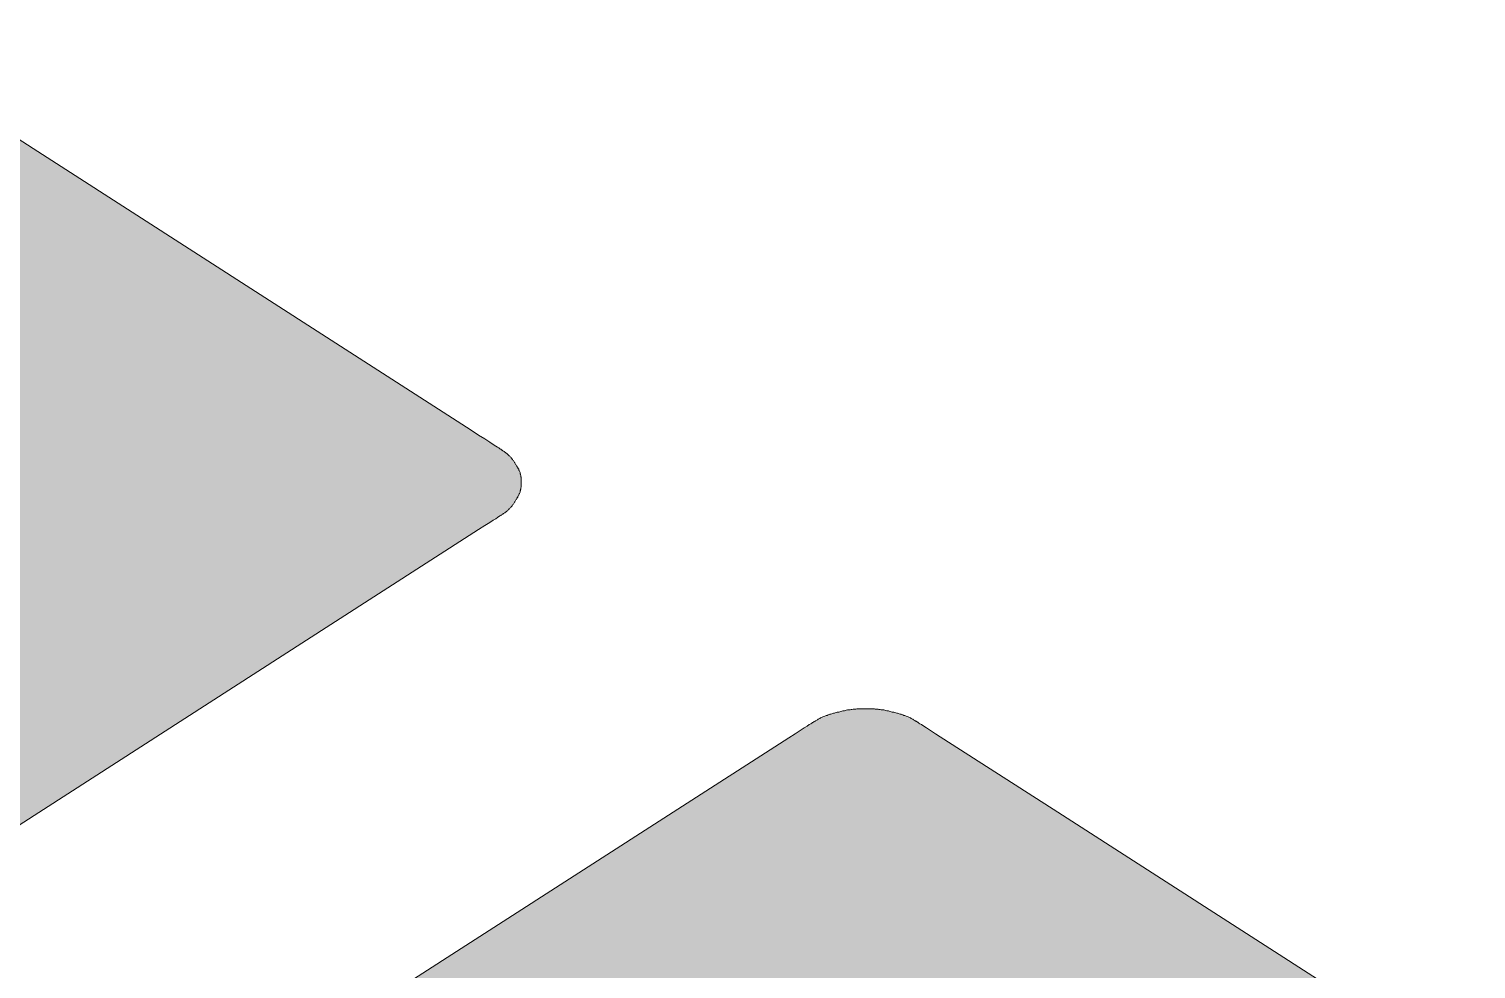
# Model space of a CAD drawing. Units: millimetres at full size, sheet at 1:100. Extents: x -138278 to 134990, y -16593 to 30671.
# Drawn here: x -8496 to -7933, y 23106 to 23472 of the extents above; entities that cross this region are included whole.
import ezdxf

# ---------------------------------------------------------------- set-up
doc = ezdxf.new("R2010")
doc.units = ezdxf.units.MM
doc.header["$LTSCALE"] = 100
doc.layers.add('F-0_枠', color=134, linetype='Continuous', lineweight=18)
doc.layers.add('F-9_可能範囲', color=9, linetype='Continuous')
doc.layers.add('F-A_ポイント', color=9, linetype='Continuous')

msp = doc.modelspace()

# ---------------------------------------------------------------- linework, layer by layer
at = {"layer": 'F-0_枠'}
for points in [[(-8323.8, 23315.7), (-8378.3, 23350.7), (-8509.2, 23434.9)], [(-8323.8, 23315.7), (-8378.3, 23350.7), (-8509.2, 23434.9)], [(-8306.7, 23302.8), (-8306.8, 23303), (-8306.9, 23303.2), (-8307.1, 23303.4), (-8307.2, 23303.7), (-8307.4, 23303.9), (-8307.6, 23304.1), (-8307.7, 23304.3), (-8307.9, 23304.5), (-8308.1, 23304.8), (-8308.2, 23305), (-8308.4, 23305.2), (-8308.6, 23305.4), (-8308.8, 23305.6), (-8309, 23305.8), (-8309.3, 23306), (-8309.5, 23306.2), (-8309.7, 23306.4), (-8309.9, 23306.6), (-8310.2, 23306.8), (-8310.4, 23307), (-8310.7, 23307.2), (-8311, 23307.4), (-8311.2, 23307.6), (-8311.5, 23307.7), (-8311.7, 23307.9), (-8311.9, 23308), (-8312.1, 23308.2), (-8312.3, 23308.3), (-8312.4, 23308.4), (-8312.6, 23308.5), (-8312.8, 23308.6), (-8313, 23308.8), (-8313.5, 23309.1), (-8314.2, 23309.5), (-8315.2, 23310.2), (-8316.6, 23311.1), (-8318.5, 23312.3), (-8320.9, 23313.8), (-8323.8, 23315.7)], [(-8306.7, 23302.8), (-8306.8, 23303), (-8306.9, 23303.2), (-8307.1, 23303.4), (-8307.2, 23303.7), (-8307.4, 23303.9), (-8307.6, 23304.1), (-8307.7, 23304.3), (-8307.9, 23304.5), (-8308.1, 23304.8), (-8308.2, 23305), (-8308.4, 23305.2), (-8308.6, 23305.4), (-8308.8, 23305.6), (-8309, 23305.8), (-8309.3, 23306), (-8309.5, 23306.2), (-8309.7, 23306.4), (-8309.9, 23306.6), (-8310.2, 23306.8), (-8310.4, 23307), (-8310.7, 23307.2), (-8311, 23307.4), (-8311.2, 23307.6), (-8311.5, 23307.7), (-8311.7, 23307.9), (-8311.9, 23308), (-8312.1, 23308.2), (-8312.3, 23308.3), (-8312.4, 23308.4), (-8312.6, 23308.5), (-8312.8, 23308.6), (-8313, 23308.8), (-8313.5, 23309.1), (-8314.2, 23309.5), (-8315.2, 23310.2), (-8316.6, 23311.1), (-8318.5, 23312.3), (-8320.9, 23313.8), (-8323.8, 23315.7)], [(-8304.4, 23293.5), (-8304.4, 23293.8), (-8304.4, 23294), (-8304.4, 23294.3), (-8304.4, 23294.5), (-8304.4, 23294.7), (-8304.4, 23295), (-8304.4, 23295.2), (-8304.4, 23295.5), (-8304.4, 23295.7), (-8304.4, 23295.9), (-8304.4, 23296.2), (-8304.4, 23296.4), (-8304.4, 23296.7), (-8304.4, 23296.9), (-8304.4, 23297.1), (-8304.4, 23297.4), (-8304.5, 23297.6), (-8304.5, 23297.9), (-8304.5, 23298.1), (-8304.6, 23298.3), (-8304.6, 23298.6), (-8304.7, 23298.8), (-8304.8, 23299.1), (-8304.8, 23299.3), (-8304.9, 23299.5), (-8305, 23299.8), (-8305.1, 23300), (-8305.2, 23300.2), (-8305.3, 23300.5), (-8305.4, 23300.7), (-8305.6, 23300.9), (-8305.7, 23301.2), (-8305.8, 23301.4), (-8306, 23301.6), (-8306.1, 23301.9), (-8306.2, 23302.1), (-8306.4, 23302.3), (-8306.5, 23302.5), (-8306.7, 23302.8)], [(-8304.4, 23293.5), (-8304.4, 23293.8), (-8304.4, 23294), (-8304.4, 23294.3), (-8304.4, 23294.5), (-8304.4, 23294.7), (-8304.4, 23295), (-8304.4, 23295.2), (-8304.4, 23295.5), (-8304.4, 23295.7), (-8304.4, 23295.9), (-8304.4, 23296.2), (-8304.4, 23296.4), (-8304.4, 23296.7), (-8304.4, 23296.9), (-8304.4, 23297.1), (-8304.4, 23297.4), (-8304.5, 23297.6), (-8304.5, 23297.9), (-8304.5, 23298.1), (-8304.6, 23298.3), (-8304.6, 23298.6), (-8304.7, 23298.8), (-8304.8, 23299.1), (-8304.8, 23299.3), (-8304.9, 23299.5), (-8305, 23299.8), (-8305.1, 23300), (-8305.2, 23300.2), (-8305.3, 23300.5), (-8305.4, 23300.7), (-8305.6, 23300.9), (-8305.7, 23301.2), (-8305.8, 23301.4), (-8306, 23301.6), (-8306.1, 23301.9), (-8306.2, 23302.1), (-8306.4, 23302.3), (-8306.5, 23302.5), (-8306.7, 23302.8)], [(-8309.5, 23284.6), (-8309.3, 23284.8), (-8309, 23285.1), (-8308.8, 23285.3), (-8308.6, 23285.5), (-8308.4, 23285.7), (-8308.2, 23285.9), (-8308.1, 23286.1), (-8307.9, 23286.3), (-8307.7, 23286.6), (-8307.6, 23286.8), (-8307.4, 23287), (-8307.2, 23287.2), (-8307.1, 23287.5), (-8306.9, 23287.7), (-8306.8, 23287.9), (-8306.7, 23288.1), (-8306.5, 23288.4), (-8306.4, 23288.6), (-8306.2, 23288.8), (-8306.1, 23289), (-8306, 23289.3), (-8305.8, 23289.5), (-8305.7, 23289.7), (-8305.6, 23290), (-8305.4, 23290.2), (-8305.3, 23290.4), (-8305.2, 23290.7), (-8305.1, 23290.9), (-8305, 23291.1), (-8304.9, 23291.4), (-8304.8, 23291.6), (-8304.8, 23291.8), (-8304.7, 23292.1), (-8304.6, 23292.3), (-8304.6, 23292.6), (-8304.5, 23292.8), (-8304.5, 23293), (-8304.5, 23293.3), (-8304.4, 23293.5)], [(-8309.5, 23284.6), (-8309.3, 23284.8), (-8309, 23285.1), (-8308.8, 23285.3), (-8308.6, 23285.5), (-8308.4, 23285.7), (-8308.2, 23285.9), (-8308.1, 23286.1), (-8307.9, 23286.3), (-8307.7, 23286.6), (-8307.6, 23286.8), (-8307.4, 23287), (-8307.2, 23287.2), (-8307.1, 23287.5), (-8306.9, 23287.7), (-8306.8, 23287.9), (-8306.7, 23288.1), (-8306.5, 23288.4), (-8306.4, 23288.6), (-8306.2, 23288.8), (-8306.1, 23289), (-8306, 23289.3), (-8305.8, 23289.5), (-8305.7, 23289.7), (-8305.6, 23290), (-8305.4, 23290.2), (-8305.3, 23290.4), (-8305.2, 23290.7), (-8305.1, 23290.9), (-8305, 23291.1), (-8304.9, 23291.4), (-8304.8, 23291.6), (-8304.8, 23291.8), (-8304.7, 23292.1), (-8304.6, 23292.3), (-8304.6, 23292.6), (-8304.5, 23292.8), (-8304.5, 23293), (-8304.5, 23293.3), (-8304.4, 23293.5)], [(-8509.2, 23156), (-8378.4, 23240.1), (-8320.9, 23277.1), (-8318.5, 23278.6), (-8316.6, 23279.8), (-8315.2, 23280.7), (-8314.2, 23281.3), (-8313.5, 23281.8), (-8313, 23282.1), (-8312.8, 23282.3), (-8312.6, 23282.4), (-8312.4, 23282.5), (-8312.3, 23282.6), (-8312.1, 23282.7), (-8311.9, 23282.8), (-8311.7, 23283), (-8311.5, 23283.1), (-8311.2, 23283.3), (-8311, 23283.5), (-8310.7, 23283.6), (-8310.4, 23283.8), (-8310.2, 23284), (-8309.9, 23284.2), (-8309.7, 23284.4), (-8309.5, 23284.6)], [(-8509.2, 23156), (-8378.4, 23240.1), (-8320.9, 23277.1), (-8318.5, 23278.6), (-8316.6, 23279.8), (-8315.2, 23280.7), (-8314.2, 23281.3), (-8313.5, 23281.8), (-8313, 23282.1), (-8312.8, 23282.3), (-8312.6, 23282.4), (-8312.4, 23282.5), (-8312.3, 23282.6), (-8312.1, 23282.7), (-8311.9, 23282.8), (-8311.7, 23283), (-8311.5, 23283.1), (-8311.2, 23283.3), (-8311, 23283.5), (-8310.7, 23283.6), (-8310.4, 23283.8), (-8310.2, 23284), (-8309.9, 23284.2), (-8309.7, 23284.4), (-8309.5, 23284.6)], [(-8353.5, 23097.5), (-8245.3, 23167.1), (-8200.2, 23196.1), (-8197.8, 23197.6), (-8195.8, 23198.9), (-8194.3, 23199.9), (-8193.1, 23200.6), (-8192.3, 23201.2), (-8191.7, 23201.5), (-8191.3, 23201.8), (-8191, 23202), (-8190.8, 23202.1), (-8190.7, 23202.2), (-8190.6, 23202.3), (-8190.4, 23202.4), (-8190.2, 23202.5), (-8189.9, 23202.6), (-8189.7, 23202.8), (-8189.4, 23202.9), (-8189.1, 23203.1), (-8188.9, 23203.3), (-8188.6, 23203.4), (-8188.2, 23203.6), (-8187.9, 23203.8), (-8187.6, 23203.9), (-8187.3, 23204.1), (-8187, 23204.2), (-8186.7, 23204.3), (-8186.3, 23204.5), (-8186, 23204.6), (-8185.7, 23204.7), (-8185.3, 23204.8), (-8185, 23205), (-8184.6, 23205.1), (-8184.3, 23205.2), (-8183.9, 23205.3), (-8183.6, 23205.4), (-8183.2, 23205.5), (-8182.9, 23205.6)], [(-8353.5, 23097.5), (-8245.3, 23167.1), (-8200.2, 23196.1), (-8197.8, 23197.6), (-8195.8, 23198.9), (-8194.3, 23199.9), (-8193.1, 23200.6), (-8192.3, 23201.2), (-8191.7, 23201.5), (-8191.3, 23201.8), (-8191, 23202), (-8190.8, 23202.1), (-8190.7, 23202.2), (-8190.6, 23202.3), (-8190.4, 23202.4), (-8190.2, 23202.5), (-8189.9, 23202.6), (-8189.7, 23202.8), (-8189.4, 23202.9), (-8189.1, 23203.1), (-8188.9, 23203.3), (-8188.6, 23203.4), (-8188.2, 23203.6), (-8187.9, 23203.8), (-8187.6, 23203.9), (-8187.3, 23204.1), (-8187, 23204.2), (-8186.7, 23204.3), (-8186.3, 23204.5), (-8186, 23204.6), (-8185.7, 23204.7), (-8185.3, 23204.8), (-8185, 23205), (-8184.6, 23205.1), (-8184.3, 23205.2), (-8183.9, 23205.3), (-8183.6, 23205.4), (-8183.2, 23205.5), (-8182.9, 23205.6)], [(-8182.9, 23205.6), (-8182.5, 23205.7), (-8182.2, 23205.8), (-8181.8, 23205.9), (-8181.5, 23206), (-8181.1, 23206), (-8180.8, 23206.1), (-8180.4, 23206.2), (-8180.1, 23206.3), (-8179.7, 23206.4), (-8179.3, 23206.5), (-8179, 23206.6), (-8178.6, 23206.6), (-8178.3, 23206.7), (-8177.9, 23206.8), (-8177.5, 23206.9), (-8177.2, 23206.9), (-8176.8, 23207), (-8176.4, 23207), (-8176, 23207.1), (-8175.7, 23207.1), (-8175.3, 23207.2), (-8174.9, 23207.2), (-8174.5, 23207.2), (-8174.2, 23207.2), (-8173.8, 23207.3), (-8173.4, 23207.3), (-8173, 23207.3), (-8172.7, 23207.3), (-8172.3, 23207.3), (-8171.9, 23207.3), (-8171.5, 23207.3), (-8171.2, 23207.3), (-8170.8, 23207.3), (-8170.4, 23207.3), (-8170, 23207.3), (-8169.7, 23207.3), (-8169.3, 23207.3), (-8168.9, 23207.3), (-8168.5, 23207.3)], [(-8182.9, 23205.6), (-8182.5, 23205.7), (-8182.2, 23205.8), (-8181.8, 23205.9), (-8181.5, 23206), (-8181.1, 23206), (-8180.8, 23206.1), (-8180.4, 23206.2), (-8180.1, 23206.3), (-8179.7, 23206.4), (-8179.3, 23206.5), (-8179, 23206.6), (-8178.6, 23206.6), (-8178.3, 23206.7), (-8177.9, 23206.8), (-8177.5, 23206.9), (-8177.2, 23206.9), (-8176.8, 23207), (-8176.4, 23207), (-8176, 23207.1), (-8175.7, 23207.1), (-8175.3, 23207.2), (-8174.9, 23207.2), (-8174.5, 23207.2), (-8174.2, 23207.2), (-8173.8, 23207.3), (-8173.4, 23207.3), (-8173, 23207.3), (-8172.7, 23207.3), (-8172.3, 23207.3), (-8171.9, 23207.3), (-8171.5, 23207.3), (-8171.2, 23207.3), (-8170.8, 23207.3), (-8170.4, 23207.3), (-8170, 23207.3), (-8169.7, 23207.3), (-8169.3, 23207.3), (-8168.9, 23207.3), (-8168.5, 23207.3)], [(-8168.5, 23207.3), (-8168.2, 23207.3), (-8167.8, 23207.3), (-8167.4, 23207.3), (-8167, 23207.3), (-8166.7, 23207.2), (-8166.3, 23207.2), (-8165.9, 23207.2), (-8165.5, 23207.2), (-8165.2, 23207.1), (-8164.8, 23207.1), (-8164.4, 23207), (-8164, 23207), (-8163.7, 23206.9), (-8163.3, 23206.9), (-8162.9, 23206.8), (-8162.6, 23206.7), (-8162.2, 23206.6), (-8161.9, 23206.6), (-8161.5, 23206.5), (-8161.2, 23206.4), (-8160.8, 23206.3), (-8160.4, 23206.2), (-8160.1, 23206.1), (-8159.7, 23206), (-8159.4, 23206), (-8159, 23205.9), (-8158.7, 23205.8), (-8158.3, 23205.7), (-8158, 23205.6), (-8157.6, 23205.5), (-8157.3, 23205.4), (-8156.9, 23205.3), (-8156.6, 23205.2), (-8156.3, 23205.1), (-8155.9, 23205), (-8155.6, 23204.8), (-8155.2, 23204.7), (-8154.9, 23204.6), (-8154.6, 23204.5)], [(-8168.5, 23207.3), (-8168.2, 23207.3), (-8167.8, 23207.3), (-8167.4, 23207.3), (-8167, 23207.3), (-8166.7, 23207.2), (-8166.3, 23207.2), (-8165.9, 23207.2), (-8165.5, 23207.2), (-8165.2, 23207.1), (-8164.8, 23207.1), (-8164.4, 23207), (-8164, 23207), (-8163.7, 23206.9), (-8163.3, 23206.9), (-8162.9, 23206.8), (-8162.6, 23206.7), (-8162.2, 23206.6), (-8161.9, 23206.6), (-8161.5, 23206.5), (-8161.2, 23206.4), (-8160.8, 23206.3), (-8160.4, 23206.2), (-8160.1, 23206.1), (-8159.7, 23206), (-8159.4, 23206), (-8159, 23205.9), (-8158.7, 23205.8), (-8158.3, 23205.7), (-8158, 23205.6), (-8157.6, 23205.5), (-8157.3, 23205.4), (-8156.9, 23205.3), (-8156.6, 23205.2), (-8156.3, 23205.1), (-8155.9, 23205), (-8155.6, 23204.8), (-8155.2, 23204.7), (-8154.9, 23204.6), (-8154.6, 23204.5)], [(-8154.6, 23204.5), (-8154.2, 23204.3), (-8153.9, 23204.2), (-8153.6, 23204.1), (-8153.3, 23203.9), (-8153, 23203.8), (-8152.7, 23203.6), (-8152.4, 23203.4), (-8152.1, 23203.3), (-8151.8, 23203.1), (-8151.5, 23202.9), (-8151.2, 23202.8), (-8151, 23202.6), (-8150.8, 23202.5), (-8150.6, 23202.4), (-8150.4, 23202.3), (-8150.2, 23202.2), (-8150.1, 23202.1), (-8149.9, 23202), (-8149.7, 23201.8), (-8149.3, 23201.5), (-8148.7, 23201.2), (-8147.8, 23200.6), (-8146.7, 23199.9), (-8145.2, 23198.9), (-8143.2, 23197.6), (-8095.6, 23167.1), (-7987.4, 23097.5)], [(-8154.6, 23204.5), (-8154.2, 23204.3), (-8153.9, 23204.2), (-8153.6, 23204.1), (-8153.3, 23203.9), (-8153, 23203.8), (-8152.7, 23203.6), (-8152.4, 23203.4), (-8152.1, 23203.3), (-8151.8, 23203.1), (-8151.5, 23202.9), (-8151.2, 23202.8), (-8151, 23202.6), (-8150.8, 23202.5), (-8150.6, 23202.4), (-8150.4, 23202.3), (-8150.2, 23202.2), (-8150.1, 23202.1), (-8149.9, 23202), (-8149.7, 23201.8), (-8149.3, 23201.5), (-8148.7, 23201.2), (-8147.8, 23200.6), (-8146.7, 23199.9), (-8145.2, 23198.9), (-8143.2, 23197.6), (-8095.6, 23167.1), (-7987.4, 23097.5)]]:
    msp.add_lwpolyline(points, dxfattribs=at)
at = {"layer": 'F-9_可能範囲'}
for points in [[(-7933, 23062.6), (-8188.4, 23203.4), (-8188.1, 23203.6)], [(-7933, 23062.6), (-8188.1, 23203.6), (-8187.8, 23203.8)], [(-7933, 23062.6), (-8187.8, 23203.8), (-8187.2, 23204.1)], [(-7933, 23062.6), (-8187.2, 23204.1), (-8186.5, 23204.3)], [(-7933, 23062.6), (-8186.5, 23204.3), (-8186.2, 23204.5)], [(-7933, 23062.6), (-8186.2, 23204.5), (-8185.9, 23204.6)], [(-7933, 23062.6), (-8185.9, 23204.6), (-8185.5, 23204.7)], [(-7933, 23062.6), (-8185.5, 23204.7), (-8185.2, 23204.9)], [(-7933, 23062.6), (-8185.2, 23204.9), (-8184.9, 23205)], [(-7933, 23062.6), (-8184.9, 23205), (-8184.5, 23205.1)], [(-7933, 23062.6), (-8184.5, 23205.1), (-8184.2, 23205.2)], [(-7933, 23062.6), (-8184.2, 23205.2), (-8183.5, 23205.4)], [(-7933, 23062.6), (-8183.5, 23205.4), (-8183.1, 23205.5)], [(-7933, 23062.6), (-8183.1, 23205.5), (-8182.8, 23205.6)], [(-7933, 23062.6), (-8182.8, 23205.6), (-8182.4, 23205.7)], [(-7933, 23062.6), (-8182.4, 23205.7), (-8182.1, 23205.8)], [(-7933, 23062.6), (-8182.1, 23205.8), (-8181.7, 23205.9)], [(-7933, 23062.6), (-8181.7, 23205.9), (-8181.4, 23206)], [(-7933, 23062.6), (-8181.4, 23206), (-8180.7, 23206.1)], [(-7933, 23062.6), (-8180.7, 23206.1), (-8180, 23206.3)], [(-7933, 23062.6), (-8180, 23206.3), (-8179.6, 23206.4)], [(-7933, 23062.6), (-8179.6, 23206.4), (-8178.9, 23206.6)], [(-7933, 23062.6), (-8178.9, 23206.6), (-8178.2, 23206.7)], [(-7933, 23062.6), (-8178.2, 23206.7), (-8177.5, 23206.9)], [(-7933, 23062.6), (-8177.5, 23206.9), (-8176.7, 23207)], [(-7933, 23062.6), (-8176.7, 23207), (-8176, 23207.1)], [(-7933, 23062.6), (-8176, 23207.1), (-8175.6, 23207.1)], [(-7933, 23062.6), (-8175.6, 23207.1), (-8174.9, 23207.2)], [(-7933, 23062.6), (-8174.9, 23207.2), (-8174.5, 23207.2)], [(-7933, 23062.6), (-8174.5, 23207.2), (-8173.7, 23207.3)], [(-7933, 23062.6), (-8173.7, 23207.3), (-8173, 23207.3)], [(-7933, 23062.6), (-8173, 23207.3), (-8172.6, 23207.3)], [(-7933, 23062.6), (-8172.6, 23207.3), (-8171.9, 23207.3)], [(-7933, 23062.6), (-8171.9, 23207.3), (-8171.1, 23207.3)], [(-7933, 23062.6), (-8171.1, 23207.3), (-8170.4, 23207.3)], [(-7933, 23062.6), (-8170.4, 23207.3), (-8170, 23207.3)], [(-7933, 23062.6), (-8170, 23207.3), (-8169.2, 23207.3)], [(-7933, 23062.6), (-8169.2, 23207.3), (-8168.5, 23207.3)], [(-7933, 23062.6), (-8168.5, 23207.3), (-8168.1, 23207.3)], [(-7933, 23062.6), (-8168.1, 23207.3), (-8167.3, 23207.3)], [(-7933, 23062.6), (-8167.3, 23207.3), (-8166.6, 23207.2)], [(-7933, 23062.6), (-8166.6, 23207.2), (-8165.8, 23207.2)], [(-7933, 23062.6), (-8165.8, 23207.2), (-8165.1, 23207.1)], [(-7933, 23062.6), (-8165.1, 23207.1), (-8164, 23207)], [(-7933, 23062.6), (-8164, 23207), (-8163.2, 23206.9)], [(-7933, 23062.6), (-8163.2, 23206.9), (-8162.5, 23206.7)], [(-7933, 23062.6), (-8162.5, 23206.7), (-8161.8, 23206.6)], [(-7933, 23062.6), (-8161.8, 23206.6), (-8161.1, 23206.4)], [(-7933, 23062.6), (-8161.1, 23206.4), (-8160.4, 23206.2)], [(-7933, 23062.6), (-8160.4, 23206.2), (-8159.7, 23206)], [(-7933, 23062.6), (-8159.7, 23206), (-8158.9, 23205.9)], [(-7933, 23062.6), (-8158.9, 23205.9), (-8157.9, 23205.6)], [(-7933, 23062.6), (-8157.9, 23205.6), (-8157.5, 23205.5)], [(-7933, 23062.6), (-8157.5, 23205.5), (-8156.5, 23205.2)], [(-7933, 23062.6), (-8156.5, 23205.2), (-8156.1, 23205.1)], [(-7933, 23062.6), (-8156.1, 23205.1), (-8155.5, 23204.9)], [(-7933, 23062.6), (-8155.5, 23204.9), (-8154.4, 23204.5)], [(-7933, 23062.6), (-8154.4, 23204.5), (-8153.8, 23204.2)], [(-7933, 23062.6), (-8153.8, 23204.2), (-8153.1, 23203.9)], [(-7933, 23062.6), (-8153.1, 23203.9), (-8152.2, 23203.4)], [(-7933, 23062.6), (-8197.6, 23197.6), (-8195.6, 23198.9)], [(-7933, 23062.6), (-8195.6, 23198.9), (-8194.1, 23199.9)], [(-7933, 23062.6), (-8194.1, 23199.9), (-8192.9, 23200.6)], [(-7933, 23062.6), (-8192.9, 23200.6), (-8191.5, 23201.6)], [(-7933, 23062.6), (-8191.5, 23201.6), (-8191.1, 23201.8)], [(-7933, 23062.6), (-8191.1, 23201.8), (-8190.8, 23202)], [(-7933, 23062.6), (-8190.8, 23202), (-8190.5, 23202.2)], [(-7933, 23062.6), (-8190.5, 23202.2), (-8190.2, 23202.4)], [(-7933, 23062.6), (-8190.2, 23202.4), (-8190, 23202.5)], [(-7933, 23062.6), (-8190, 23202.5), (-8189.8, 23202.6)], [(-7933, 23062.6), (-8189.8, 23202.6), (-8189.5, 23202.8)], [(-7933, 23062.6), (-8189.5, 23202.8), (-8189.3, 23203)], [(-7933, 23062.6), (-8189.3, 23203), (-8189, 23203.1)], [(-7933, 23062.6), (-8189, 23203.1), (-8188.7, 23203.3)], [(-7933, 23062.6), (-8188.7, 23203.3), (-8188.4, 23203.4)], [(-7933, 23062.6), (-8152.2, 23203.4), (-8151.6, 23203.1)], [(-7933, 23062.6), (-8151.6, 23203.1), (-8150.6, 23202.5)], [(-7933, 23062.6), (-8150.6, 23202.5), (-8149.9, 23202.1)], [(-7933, 23062.6), (-8149.9, 23202.1), (-8149.5, 23201.8)], [(-7933, 23062.6), (-8149.5, 23201.8), (-8148.5, 23201.2)], [(-7933, 23062.6), (-8148.5, 23201.2), (-8147.7, 23200.6)], [(-7933, 23062.6), (-8147.7, 23200.6), (-8146.5, 23199.9)], [(-7933, 23062.6), (-8146.5, 23199.9), (-8145, 23198.9)], [(-7933, 23062.6), (-8145, 23198.9), (-8143, 23197.6)], [(-7933, 23062.6), (-8402.8, 23065.6), (-8197.6, 23197.6)], [(-7933, 23062.6), (-8143, 23197.6), (-8140.6, 23196.1)], [(-7933, 23062.6), (-8140.6, 23196.1), (-7987.3, 23097.5)]]:
    msp.add_solid(points, dxfattribs=at)
at = {"layer": 'F-A_ポイント'}
for points in [[(-8878.3, 23308.3), (-8378.4, 23350.7), (-8566.7, 23471.8)], [(-8878.3, 23308.3), (-8323.8, 23315.7), (-8378.4, 23350.7)], [(-8878.3, 23308.3), (-8320.9, 23313.8), (-8323.8, 23315.7)], [(-8878.3, 23308.3), (-8318.5, 23312.3), (-8320.9, 23313.8)], [(-8878.3, 23308.3), (-8316.7, 23311.1), (-8318.5, 23312.3)], [(-8878.3, 23308.3), (-8315.3, 23310.2), (-8316.7, 23311.1)], [(-8878.3, 23308.3), (-8314.2, 23309.5), (-8315.3, 23310.2)], [(-8878.3, 23308.3), (-8313.5, 23309.1), (-8314.2, 23309.5)], [(-8878.3, 23308.3), (-8312.8, 23308.6), (-8313.5, 23309.1)], [(-8878.3, 23308.3), (-8312.5, 23308.4), (-8312.8, 23308.6)], [(-8878.3, 23308.3), (-8312.1, 23308.2), (-8312.5, 23308.4)], [(-8878.3, 23308.3), (-8509.2, 23156), (-8378.4, 23240.1)], [(-8878.3, 23308.3), (-8378.4, 23240.1), (-8320.9, 23277.1)], [(-8878.3, 23308.3), (-8320.9, 23277.1), (-8318.5, 23278.6)], [(-8878.3, 23308.3), (-8318.5, 23278.6), (-8316.7, 23279.8)], [(-8878.3, 23308.3), (-8316.7, 23279.8), (-8315.3, 23280.7)], [(-8878.3, 23308.3), (-8315.3, 23280.7), (-8314.2, 23281.3)], [(-8878.3, 23308.3), (-8314.2, 23281.3), (-8313.5, 23281.8)], [(-8878.3, 23308.3), (-8313.5, 23281.8), (-8313.1, 23282.1)], [(-8878.3, 23308.3), (-8313.1, 23282.1), (-8312.1, 23282.7)], [(-8878.3, 23308.3), (-8312.1, 23282.7), (-8311.7, 23283)], [(-8878.3, 23308.3), (-8311.7, 23283), (-8311.5, 23283.1)], [(-8878.3, 23308.3), (-8311.5, 23283.1), (-8311, 23283.5)], [(-8878.3, 23308.3), (-8311, 23283.5), (-8310.5, 23283.8)], [(-8878.3, 23308.3), (-8310.5, 23283.8), (-8310, 23284.2)], [(-8878.3, 23308.3), (-8310, 23284.2), (-8309.5, 23284.6)], [(-8878.3, 23308.3), (-8309.5, 23284.6), (-8309.3, 23284.8)], [(-8878.3, 23308.3), (-8309.3, 23284.8), (-8308.8, 23285.3)], [(-8878.3, 23308.3), (-8308.8, 23285.3), (-8308.6, 23285.5)], [(-8878.3, 23308.3), (-8308.6, 23285.5), (-8308.3, 23285.9)], [(-8878.3, 23308.3), (-8308.3, 23285.9), (-8308.1, 23286.1)], [(-8878.3, 23308.3), (-8308.1, 23286.1), (-8307.9, 23286.3)], [(-8878.3, 23308.3), (-8307.9, 23286.3), (-8307.7, 23286.6)], [(-8878.3, 23308.3), (-8307.7, 23286.6), (-8307.6, 23286.8)], [(-8878.3, 23308.3), (-8307.6, 23286.8), (-8307.4, 23287)], [(-8878.3, 23308.3), (-8307.4, 23287), (-8307.3, 23287.2)], [(-8878.3, 23308.3), (-8307.3, 23287.2), (-8307, 23287.7)], [(-8878.3, 23308.3), (-8307, 23287.7), (-8306.8, 23287.9)], [(-8878.3, 23308.3), (-8306.8, 23287.9), (-8306.7, 23288.1)], [(-8878.3, 23308.3), (-8306.7, 23288.1), (-8306.5, 23288.4)], [(-8878.3, 23308.3), (-8306.5, 23288.4), (-8306.4, 23288.6)], [(-8878.3, 23308.3), (-8306.4, 23288.6), (-8306.1, 23289)], [(-8878.3, 23308.3), (-8306.1, 23289), (-8306, 23289.3)], [(-8878.3, 23308.3), (-8306, 23289.3), (-8305.8, 23289.5)], [(-8878.3, 23308.3), (-8305.8, 23289.5), (-8305.7, 23289.7)], [(-8878.3, 23308.3), (-8305.7, 23289.7), (-8305.6, 23290)], [(-8878.3, 23308.3), (-8305.6, 23290), (-8305.5, 23290.2)], [(-8878.3, 23308.3), (-8305.5, 23290.2), (-8305.3, 23290.4)], [(-8878.3, 23308.3), (-8305.3, 23290.4), (-8305.2, 23290.7)], [(-8878.3, 23308.3), (-8305.2, 23290.7), (-8305, 23291.1)], [(-8878.3, 23308.3), (-8305, 23291.1), (-8304.9, 23291.4)], [(-8878.3, 23308.3), (-8304.9, 23291.4), (-8304.8, 23291.8)], [(-8878.3, 23308.3), (-8304.8, 23291.8), (-8304.7, 23292.1)], [(-8878.3, 23308.3), (-8304.7, 23292.1), (-8304.7, 23292.3)], [(-8878.3, 23308.3), (-8304.7, 23292.3), (-8304.6, 23292.8)], [(-8878.3, 23308.3), (-8304.6, 23292.8), (-8304.5, 23293)], [(-8878.3, 23308.3), (-8304.5, 23293), (-8304.5, 23293.5)], [(-8878.3, 23308.3), (-8304.5, 23293.5), (-8304.4, 23293.8)], [(-8878.3, 23308.3), (-8304.4, 23293.8), (-8304.4, 23294)], [(-8878.3, 23308.3), (-8304.4, 23294), (-8304.4, 23294.3)], [(-8878.3, 23308.3), (-8304.4, 23294.3), (-8304.4, 23294.7)], [(-8878.3, 23308.3), (-8304.4, 23294.7), (-8304.4, 23295)], [(-8878.3, 23308.3), (-8304.4, 23295), (-8304.4, 23295.2)], [(-8878.3, 23308.3), (-8304.4, 23295.2), (-8304.4, 23295.7)], [(-8878.3, 23308.3), (-8304.4, 23295.7), (-8304.4, 23295.9)], [(-8878.3, 23308.3), (-8304.4, 23295.9), (-8304.4, 23296.2)], [(-8878.3, 23308.3), (-8304.4, 23296.2), (-8304.4, 23296.7)], [(-8878.3, 23308.3), (-8304.4, 23296.7), (-8304.4, 23296.9)], [(-8878.3, 23308.3), (-8304.4, 23296.9), (-8304.5, 23297.4)], [(-8878.3, 23308.3), (-8304.5, 23297.4), (-8304.5, 23297.6)], [(-8878.3, 23308.3), (-8304.5, 23297.6), (-8304.6, 23298.1)], [(-8878.3, 23308.3), (-8304.6, 23298.1), (-8304.7, 23298.6)], [(-8878.3, 23308.3), (-8304.7, 23298.6), (-8304.7, 23298.8)], [(-8878.3, 23308.3), (-8304.7, 23298.8), (-8304.8, 23299.1)], [(-8878.3, 23308.3), (-8304.8, 23299.1), (-8304.9, 23299.5)], [(-8878.3, 23308.3), (-8304.9, 23299.5), (-8305.1, 23300)], [(-8878.3, 23308.3), (-8305.1, 23300), (-8305.3, 23300.5)], [(-8878.3, 23308.3), (-8305.3, 23300.5), (-8305.5, 23300.7)], [(-8878.3, 23308.3), (-8305.5, 23300.7), (-8305.7, 23301.2)], [(-8878.3, 23308.3), (-8305.7, 23301.2), (-8305.8, 23301.4)], [(-8878.3, 23308.3), (-8305.8, 23301.4), (-8306.3, 23302.1)], [(-8878.3, 23308.3), (-8306.3, 23302.1), (-8306.5, 23302.5)], [(-8878.3, 23308.3), (-8306.5, 23302.5), (-8306.8, 23303)], [(-8878.3, 23308.3), (-8306.8, 23303), (-8307, 23303.2)], [(-8878.3, 23308.3), (-8307, 23303.2), (-8307.1, 23303.4)], [(-8878.3, 23308.3), (-8307.1, 23303.4), (-8307.4, 23303.9)], [(-8878.3, 23308.3), (-8307.4, 23303.9), (-8307.7, 23304.3)], [(-8878.3, 23308.3), (-8307.7, 23304.3), (-8307.9, 23304.5)], [(-8878.3, 23308.3), (-8307.9, 23304.5), (-8308.4, 23305.2)], [(-8878.3, 23308.3), (-8308.4, 23305.2), (-8309.1, 23305.8)], [(-8878.3, 23308.3), (-8309.1, 23305.8), (-8309.3, 23306)], [(-8878.3, 23308.3), (-8309.3, 23306), (-8309.7, 23306.4)], [(-8878.3, 23308.3), (-8309.7, 23306.4), (-8310, 23306.6)], [(-8878.3, 23308.3), (-8310, 23306.6), (-8310.2, 23306.8)], [(-8878.3, 23308.3), (-8310.2, 23306.8), (-8310.5, 23307)], [(-8878.3, 23308.3), (-8310.5, 23307), (-8310.7, 23307.2)], [(-8878.3, 23308.3), (-8310.7, 23307.2), (-8311, 23307.4)], [(-8878.3, 23308.3), (-8311, 23307.4), (-8311.5, 23307.7)], [(-8878.3, 23308.3), (-8311.5, 23307.7), (-8311.7, 23307.9)], [(-8878.3, 23308.3), (-8311.7, 23307.9), (-8312.1, 23308.2)]]:
    msp.add_solid(points, dxfattribs=at)

doc.saveas('drawing.dxf')
